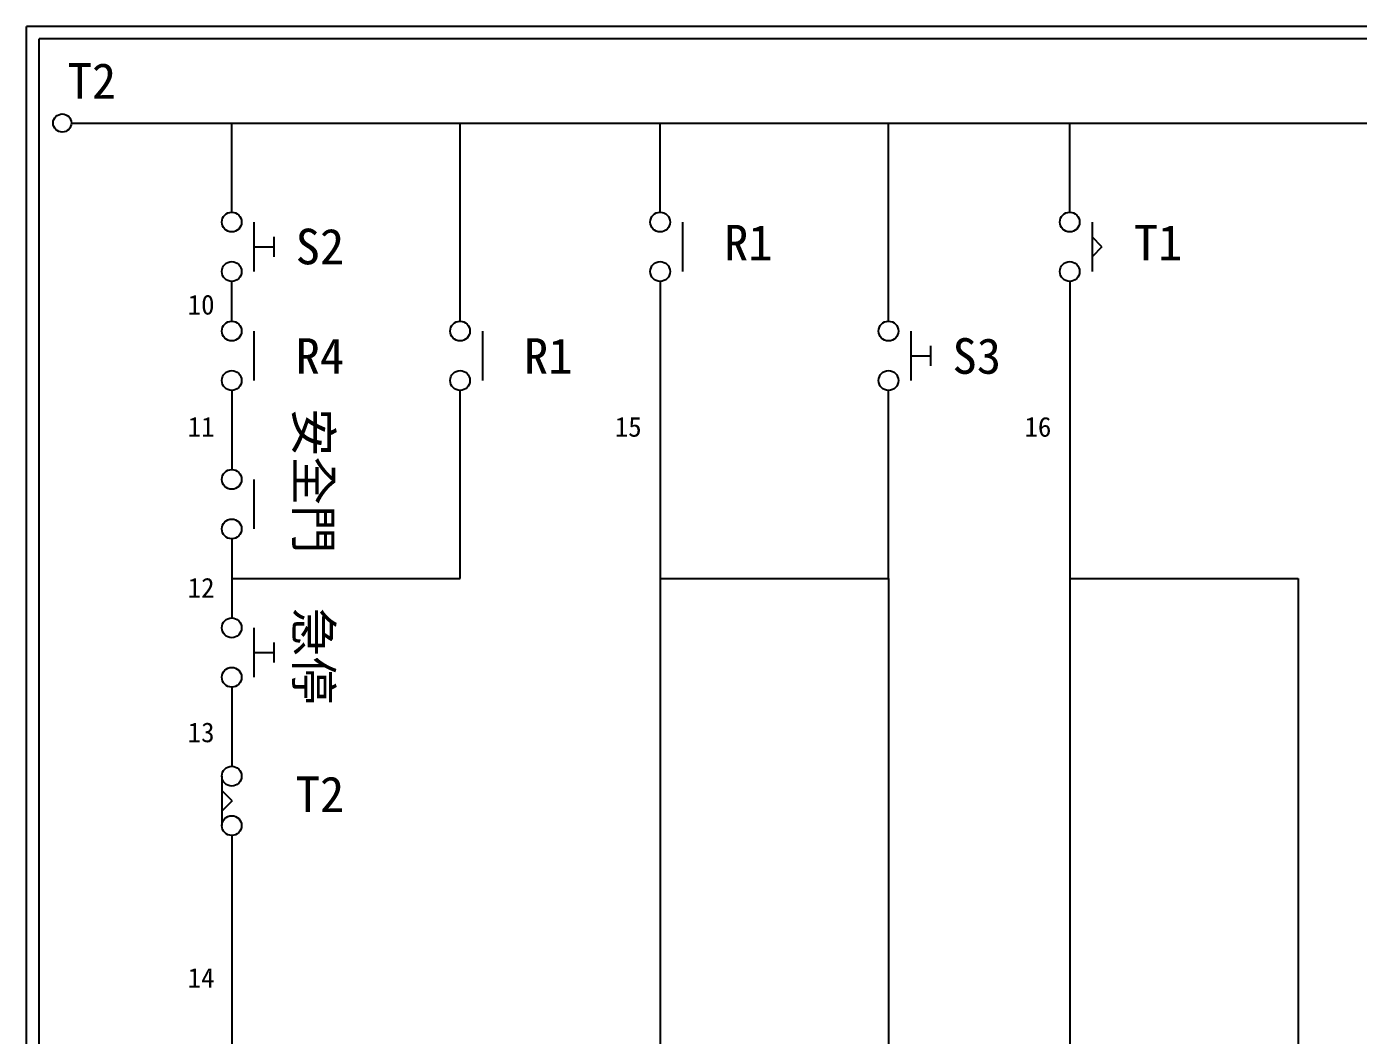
# Model space of a CAD drawing. Extents: x 325 to 612, y 3 to 207.
# Drawn here: x 325.3 to 460, y 105 to 207 of the extents above; entities that cross this region are included whole.
import ezdxf

# ---------------------------------------------------------------- set-up
doc = ezdxf.new("R2010")
doc.units = 0
doc.layers.add('圖框層', color=7, linetype='CONTINUOUS')
doc.layers.add('標尺寸層', color=3, linetype='CONTINUOUS')
doc.styles.add('STSL', font='KAIU.TTF')

msp = doc.modelspace()

# ---------------------------------------------------------------- linework, layer by layer
at = {"layer": '圖框層', "color": 7}
for p, q in [((612.32, 206.97), (325.32, 206.97)), ((325.32, 3), (325.32, 206.97)), ((611.07, 205.72), (326.57, 205.72)), ((326.57, 4.25), (326.57, 205.72))]:
    msp.add_line(p, q, dxfattribs=at)
at = {"layer": '標尺寸層', "color": 7}
msp.add_line((329.84, 197.22), (607.44, 197.22), dxfattribs=at)
at = {"layer": '標尺寸層', "color": 0}
for p, q in [((346.06, 188.21), (346.06, 197.22)), ((369.15, 177.19), (369.15, 197.22)), ((389.38, 188.21), (389.38, 197.22)), ((412.47, 177.19), (412.47, 197.22)), ((430.8, 188.21), (430.8, 197.22)), ((348.3, 187.21), (348.3, 182.21)), ((391.63, 187.21), (391.63, 182.21)), ((433.05, 187.21), (433.05, 182.21)), ((348.3, 184.71), (350.3, 184.71)), ((350.3, 185.71), (350.3, 183.71)), ((434.05, 184.71), (433.05, 185.71)), ((434.05, 184.71), (433.05, 183.71)), ((346.06, 177.19), (346.06, 181.21)), ((389.38, 181.21), (389.38, 96.93)), ((430.8, 181.21), (430.8, 96.93)), ((348.3, 176.19), (348.3, 171.19)), ((371.4, 176.19), (371.4, 171.19)), ((414.72, 176.19), (414.72, 171.19)), ((416.72, 174.69), (416.72, 172.69)), ((414.72, 173.69), (416.72, 173.69)), ((346.06, 170.19), (346.06, 162.19)), ((369.15, 151.19), (369.15, 170.19)), ((412.47, 151.19), (412.47, 170.19)), ((348.3, 161.19), (348.3, 156.19)), ((346.06, 155.19), (346.06, 147.19)), ((346.06, 151.19), (369.15, 151.19)), ((389.38, 151.19), (412.47, 151.19)), ((412.47, 151.19), (412.47, 96.93)), ((430.8, 151.19), (453.9, 151.19)), ((453.9, 151.19), (453.9, 96.93)), ((348.3, 146.19), (348.3, 141.19)), ((350.3, 144.69), (350.3, 142.69)), ((348.3, 143.69), (350.3, 143.69)), ((346.06, 140.19), (346.06, 132.19)), ((345.06, 131.19), (345.06, 126.19)), ((346.09, 128.69), (345.06, 129.73)), ((346.09, 128.69), (345.06, 127.65)), ((346.06, 125.19), (346.06, 96.93))]:
    msp.add_line(p, q, dxfattribs=at)
at = {"layer": '標尺寸層', "color": 7}
msp.add_circle((328.92, 197.22), 0.92, dxfattribs=at)
at = {"layer": '標尺寸層', "color": 0}
for centre in [(346.06, 187.21), (389.38, 187.21), (430.8, 187.21), (346.06, 182.21), (389.38, 182.21), (430.8, 182.21), (346.06, 176.19), (369.15, 176.19), (412.47, 176.19), (346.06, 171.19), (369.15, 171.19), (412.47, 171.19), (346.06, 161.19), (346.06, 156.19), (346.06, 146.19), (346.06, 141.19), (346.06, 131.19), (346.06, 126.19)]:
    msp.add_circle(centre, 1, dxfattribs=at)

# ---------------------------------------------------------------- texts
at = {"layer": '圖框層', "color": 4, "style": 'STSL'}
for s, height, p in [('T2', 3.6, (329.47, 199.68)), ('S2', 3.6, (352.53, 182.94)), ('R1', 3.6, (395.85, 183.33)), ('T1', 3.6, (437.28, 183.33)), ('10', 2, (341.6, 177.86)), ('R4', 3.6, (352.53, 171.87)), ('R1', 3.6, (375.62, 171.87)), ('S3', 3.6, (418.95, 171.87)), ('11', 2, (341.6, 165.51)), ('15', 2, (384.79, 165.51)), ('16', 2, (426.22, 165.51)), ('12', 2, (341.6, 149.24)), ('13', 2, (341.6, 134.62)), ('T2', 3.6, (352.53, 127.56)), ('14', 2, (341.6, 109.8))]:
    msp.add_text(s, height=height, dxfattribs=at).set_placement(p)
for s, p in [('安全門', (352.53, 168.43)), ('急停', (352.53, 148.23))]:
    msp.add_text(s, height=3.6, rotation=270, dxfattribs=at).set_placement(p)

doc.saveas('drawing.dxf')
